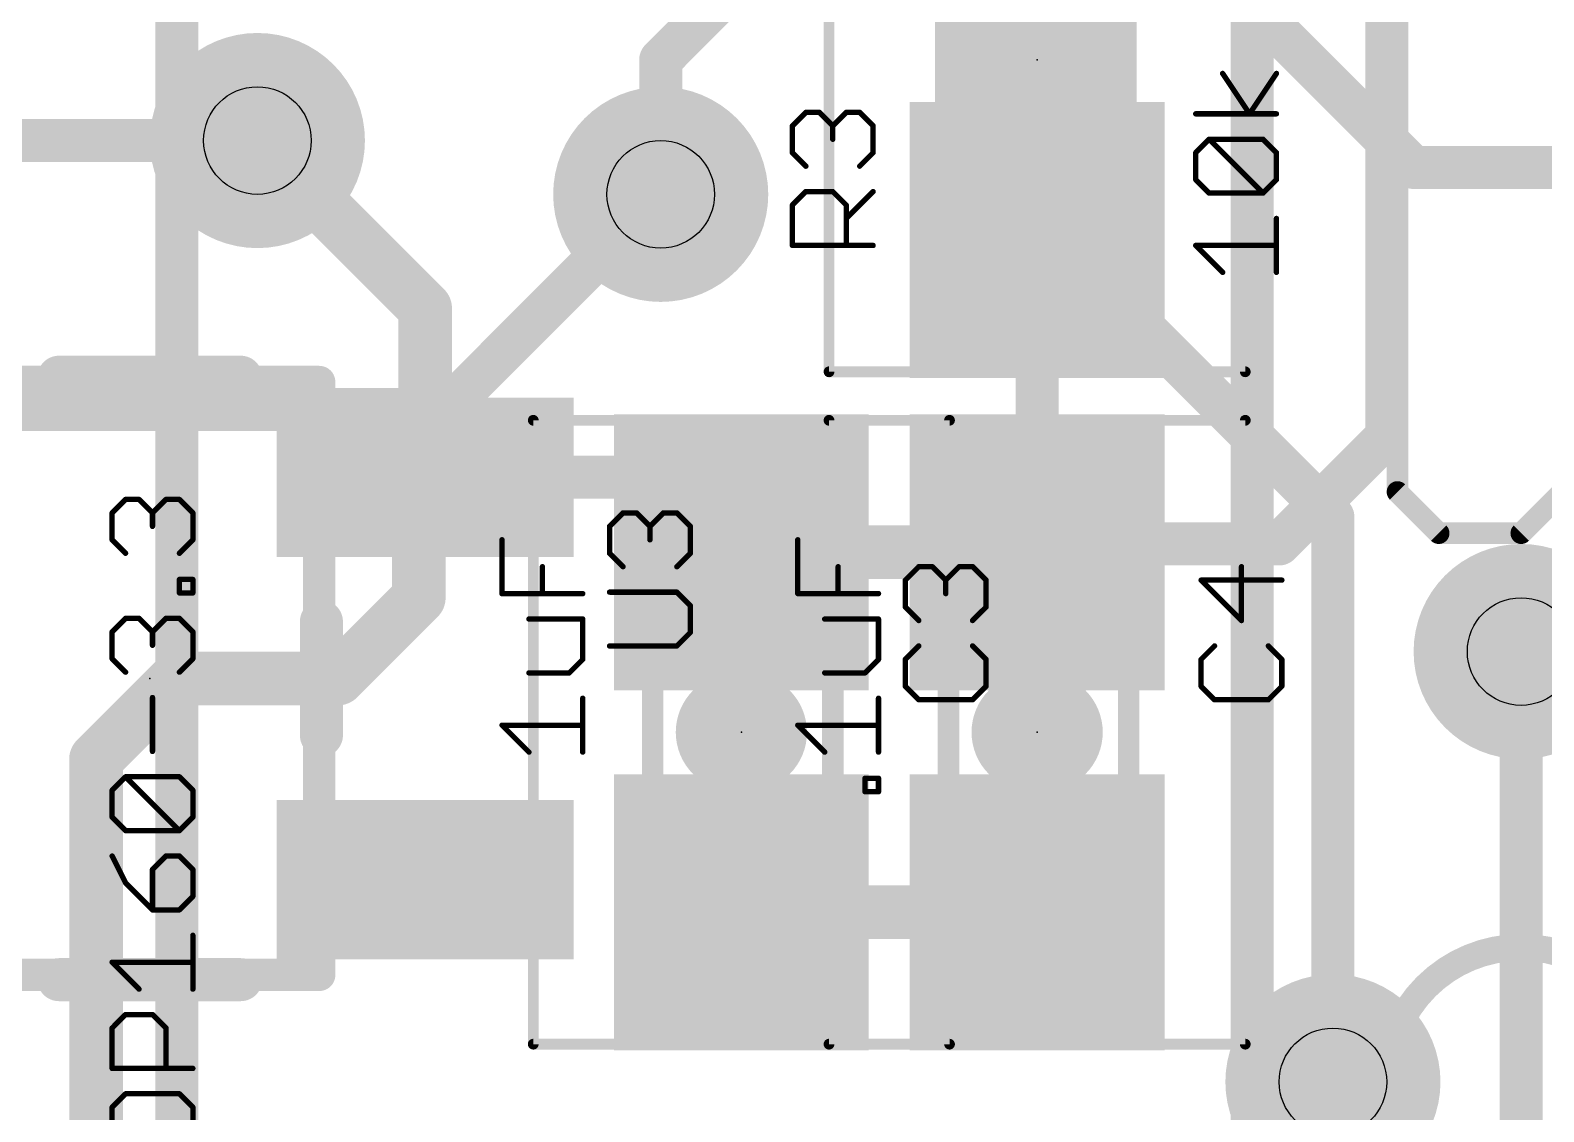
# Model space of a CAD drawing. Extents: x -98 to 45, y 0 to 29.
# Drawn here: x 14.55 to 21.7, y 9.38 to 14.49 of the extents above; entities that cross this region are included whole.
import ezdxf

# ---------------------------------------------------------------- set-up
doc = ezdxf.new("R2010")
doc.units = 0
for name, color, linetype in [('1', 12, 'CONTINUOUS'), ('16', 132, 'CONTINUOUS'), ('18', 110, 'CONTINUOUS'), ('21', 53, 'CONTINUOUS'), ('23', 53, 'CONTINUOUS'), ('25', 253, 'CONTINUOUS'), ('27', 253, 'CONTINUOUS'), ('29', 253, 'CONTINUOUS'), ('31', 253, 'CONTINUOUS'), ('39', 12, 'CONTINUOUS'), ('44', 253, 'CONTINUOUS'), ('51', 53, 'CONTINUOUS')]:
    doc.layers.add(name, color=color, linetype=linetype)

# ---------------------------------------------------------------- blocks, each defined once
blk = doc.blocks.new('RECT')
blk.add_solid([(-0.5, -0.5), (0.5, -0.5), (-0.5, 0.5), (0.5, 0.5)])
blk = doc.blocks.new('ROUNDV')
at = {"const_width": 0.5}
blk.add_lwpolyline([(0, -0.25, 1), (0, 0.25, 1), (0, -0.25)], format="xyb", dxfattribs=at)

msp = doc.modelspace()

# ---------------------------------------------------------------- linework, layer by layer
at = {"layer": '1'}
for points, const_width in [([(15.24, 21.59), (15.24, 7.62)], 0.2032), ([(20.955, 16.43), (20.955, 12.573)], 0.2032), ([(17.526, 14.351), (18.288, 15.113)], 0.2032), ([(17.526, 13.716), (17.526, 14.351)], 0.2032), ([(16.4131, 13.1779), (15.621, 13.97)], 0.254), ([(19.304, 13.501), (19.304, 12.026)], 0.2032), ([(16.4131, 12.38), (16.4131, 13.1779)], 0.254), ([(20.955, 12.573), (20.447, 12.065)], 0.2032), ([(16.383, 12.3499), (16.4131, 12.38)], 0.254), ([(16.383, 11.811), (16.383, 12.3499)], 0.254), ([(16.4131, 12.38), (17.553, 12.38)], 0.2032), ([(16.51, 12.2831), (16.4131, 12.38)], 0.2032), ([(17.553, 12.38), (17.907, 12.026)], 0.2032), ([(21.59, 11.557), (22.225, 12.192)], 0.2032), ([(17.907, 12.026), (19.304, 12.026)], 0.254), ([(19.343, 12.065), (19.304, 12.026)], 0.2032), ([(20.447, 12.065), (19.343, 12.065)], 0.2032), ([(16.002, 11.43), (16.383, 11.811)], 0.254), ([(14.859, 11.049), (15.24, 11.43)], 0.254), ([(15.24, 11.43), (16.002, 11.43)], 0.254), ([(14.859, 11.049), (14.859, 8.89)], 0.254), ([(17.907, 10.326), (19.304, 10.326)], 0.254), ([(20.955, 9.271), (20.701, 9.525)], 0.2032)]:
    msp.add_lwpolyline(points, dxfattribs=dict(at, const_width=const_width))
for points, const_width in [([(17.5768, 14.351, 1), (17.4752, 14.351)], 0.1016), ([(17.4901, 14.3869, 1), (17.5619, 14.3151)], 0.1016), ([(15.6659, 14.0149, 1), (15.5761, 13.9251)], 0.127), ([(17.4752, 13.716, 1), (17.5768, 13.716)], 0.1016), ([(19.3548, 13.501, 1), (19.2532, 13.501)], 0.1016), ([(16.4766, 13.1779, 1), (16.3496, 13.1779)], 0.127), ([(16.3682, 13.133, 1), (16.458, 13.2228)], 0.127), ([(20.9909, 12.5371, 1), (20.9191, 12.6089)], 0.1016), ([(20.9042, 12.573, 1), (21.0058, 12.573)], 0.1016), ([(16.4465, 12.3499, 1), (16.3195, 12.3499)], 0.127), ([(16.3381, 12.3948, 1), (16.4279, 12.305)], 0.127), ([(16.3496, 12.38, 1), (16.4766, 12.38)], 0.127), ([(16.458, 12.3351, 1), (16.3682, 12.4249)], 0.127), ([(16.4131, 12.4308, 1), (16.4131, 12.3292)], 0.1016), ([(16.449, 12.4159, 1), (16.3772, 12.3441)], 0.1016), ([(17.5889, 12.4159, 1), (17.5171, 12.3441)], 0.1016), ([(17.553, 12.3292, 1), (17.553, 12.4308)], 0.1016), ([(16.4741, 12.2472, 1), (16.5459, 12.319)], 0.1016), ([(17.907, 12.0895, 1), (17.907, 11.9625)], 0.127), ([(19.304, 11.9625, 1), (19.304, 12.0895)], 0.127), ([(19.343, 12.1158, 1), (19.343, 12.0142)], 0.1016), ([(19.3789, 12.0291, 1), (19.3071, 12.1009)], 0.1016), ([(20.447, 12.0142, 1), (20.447, 12.1158)], 0.1016), ([(17.8711, 11.9901, 1), (17.9429, 12.0619)], 0.1016), ([(19.2681, 12.0619, 1), (19.3399, 11.9901)], 0.1016), ([(20.4111, 12.1009, 1), (20.4829, 12.0291)], 0.1016), ([(19.2532, 12.026, 1), (19.3548, 12.026)], 0.1016), ([(16.4279, 11.7661, 1), (16.3381, 11.8559)], 0.127), ([(16.3195, 11.811, 1), (16.4465, 11.811)], 0.127), ([(21.5541, 11.5929, 1), (21.6259, 11.5211)], 0.1016), ([(15.24, 11.4935, 1), (15.24, 11.3665)], 0.127), ([(15.2849, 11.3851, 1), (15.1951, 11.4749)], 0.127), ([(15.9571, 11.4749, 1), (16.0469, 11.3851)], 0.127), ([(16.002, 11.3665, 1), (16.002, 11.4935)], 0.127), ([(14.9225, 11.049, 1), (14.7955, 11.049)], 0.127), ([(14.8141, 11.0939, 1), (14.9039, 11.0041)], 0.127), ([(17.907, 10.3895, 1), (17.907, 10.2625)], 0.127), ([(19.304, 10.2625, 1), (19.304, 10.3895)], 0.127), ([(20.7369, 9.5609, 1), (20.6651, 9.4891)], 0.1016)]:
    msp.add_lwpolyline(points, format="xyb", dxfattribs=dict(at, const_width=const_width))
at = {"layer": '16', "const_width": 0.2032}
for points in [[(19.304, 13.589), (19.304, 16.51)], [(21.082, 13.843), (20.193, 14.732)], [(10.16, 13.97), (15.621, 13.97)], [(25.4, 13.843), (21.082, 13.843)], [(17.526, 13.716), (16.51, 12.7)], [(20.701, 12.192), (19.304, 13.589)], [(16.51, 12.7), (8.89, 12.7)], [(20.701, 9.525), (20.701, 12.192)], [(21.59, 8.89), (21.59, 11.557)]]:
    msp.add_lwpolyline(points, dxfattribs=at)
at = {"layer": '16', "const_width": 0.1016}
for points in [[(15.621, 13.9192, 1), (15.621, 14.0208)], [(21.082, 13.8938, 1), (21.082, 13.7922)], [(21.0461, 13.8071, 1), (21.1179, 13.8789)], [(17.5619, 13.6801, 1), (17.4901, 13.7519)], [(19.3399, 13.6249, 1), (19.2681, 13.5531)], [(19.2532, 13.589, 1), (19.3548, 13.589)], [(16.51, 12.6492, 1), (16.51, 12.7508)], [(16.4741, 12.7359, 1), (16.5459, 12.6641)], [(20.7518, 12.192, 1), (20.6502, 12.192)], [(20.6651, 12.1561, 1), (20.7369, 12.2279)], [(21.6408, 11.557, 1), (21.5392, 11.557)], [(20.6502, 9.525, 1), (20.7518, 9.525)]]:
    msp.add_lwpolyline(points, format="xyb", dxfattribs=at)
at = {"layer": '21'}
for points, const_width in [([(20.32, 8.255), (20.32, 14.605)], 0.2032), ([(14.6836, 12.8524), (15.5424, 12.8524)], 0.2032), ([(15.9234, 11.6984), (15.9234, 11.1616)], 0.2032), ([(17.9375, 11.176), (17.8765, 11.176)], 0.5588), ([(19.3345, 11.176), (19.2735, 11.176)], 0.5588), ([(15.5424, 10.0076), (14.6836, 10.0076)], 0.2032)]:
    msp.add_lwpolyline(points, dxfattribs=dict(at, const_width=const_width))
for points, const_width in [([(14.6836, 12.9032, 1), (14.6836, 12.8016)], 0.1016), ([(15.5424, 12.8016, 1), (15.5424, 12.9032)], 0.1016), ([(15.9742, 11.6984, 1), (15.8726, 11.6984)], 0.1016), ([(17.8765, 11.3157, 1), (17.8765, 11.0363)], 0.2794), ([(17.9375, 11.0363, 1), (17.9375, 11.3157)], 0.2794), ([(19.2735, 11.3157, 1), (19.2735, 11.0363)], 0.2794), ([(19.3345, 11.0363, 1), (19.3345, 11.3157)], 0.2794), ([(15.8726, 11.1616, 1), (15.9742, 11.1616)], 0.1016), ([(21.59, 8.89, 1), (21.59, 10.16, 1), (21.59, 8.89)], 0.127), ([(14.6836, 10.0584, 1), (14.6836, 9.9568)], 0.1016), ([(15.5424, 9.9568, 1), (15.5424, 10.0584)], 0.1016)]:
    msp.add_lwpolyline(points, format="xyb", dxfattribs=dict(at, const_width=const_width))
at = {"layer": '23'}
for p in [(19.304, 14.351), (15.113, 11.43), (17.907, 11.176), (19.304, 11.176)]:
    msp.add_point(p, dxfattribs=at)
at = {"layer": '25'}
for points, const_width in [([(18.148, 14.0396), (18.2115, 14.1031)], 0.0254), ([(18.2115, 14.1031), (18.2751, 14.1031)], 0.0254), ([(18.2751, 14.1031), (18.3386, 14.0396)], 0.0254), ([(18.3386, 14.0396), (18.4022, 14.1031)], 0.0254), ([(18.4022, 14.1031), (18.4657, 14.1031)], 0.0254), ([(18.4657, 14.1031), (18.5293, 14.0396)], 0.0254), ([(18.148, 13.9125), (18.148, 14.0396)], 0.0254), ([(18.3386, 14.0396), (18.3386, 13.976)], 0.0254), ([(18.5293, 14.0396), (18.5293, 13.9125)], 0.0254), ([(18.2115, 13.8489), (18.148, 13.9125)], 0.0254), ([(18.5293, 13.9125), (18.4657, 13.8489)], 0.0254), ([(18.148, 13.6654), (18.2115, 13.7289)], 0.0254), ([(18.2115, 13.7289), (18.3386, 13.7289)], 0.0254), ([(18.3386, 13.7289), (18.4022, 13.6654)], 0.0254), ([(18.4022, 13.6018), (18.5293, 13.7289)], 0.0254), ([(18.148, 13.4747), (18.148, 13.6654)], 0.0254), ([(18.4022, 13.6654), (18.4022, 13.4747)], 0.0254), ([(18.5293, 13.4747), (18.148, 13.4747)], 0.0254), ([(21.0058, 13.2852), (21.0058, 12.3107)], 0.1016), ([(21.0058, 12.3107), (21.2007, 12.1158)], 0.1016), ([(21.5905, 12.1158), (21.7854, 12.3107)], 0.1016), ([(17.2844, 12.1482), (17.3479, 12.2117)], 0.0254), ([(17.3479, 12.2117), (17.4115, 12.2117)], 0.0254), ([(17.4115, 12.2117), (17.475, 12.1482)], 0.0254), ([(17.475, 12.1482), (17.5386, 12.2117)], 0.0254), ([(17.5386, 12.2117), (17.6021, 12.2117)], 0.0254), ([(17.6021, 12.2117), (17.6657, 12.1482)], 0.0254), ([(17.2844, 12.021), (17.2844, 12.1482)], 0.0254), ([(17.475, 12.1482), (17.475, 12.0846)], 0.0254), ([(17.6657, 12.1482), (17.6657, 12.021)], 0.0254), ([(21.2007, 12.1158), (21.5905, 12.1158)], 0.1016), ([(17.3479, 11.9575), (17.2844, 12.021)], 0.0254), ([(17.6657, 12.021), (17.6021, 11.9575)], 0.0254), ([(18.6814, 11.8942), (18.7449, 11.9577)], 0.0254), ([(18.7449, 11.9577), (18.8085, 11.9577)], 0.0254), ([(18.8085, 11.9577), (18.872, 11.8942)], 0.0254), ([(18.872, 11.8942), (18.9356, 11.9577)], 0.0254), ([(18.9356, 11.9577), (18.9991, 11.9577)], 0.0254), ([(18.9991, 11.9577), (19.0627, 11.8942)], 0.0254), ([(20.269, 11.7035), (20.269, 11.9577)], 0.0254), ([(18.6814, 11.767), (18.6814, 11.8942)], 0.0254), ([(18.872, 11.8942), (18.872, 11.8306)], 0.0254), ([(19.0627, 11.8942), (19.0627, 11.767)], 0.0254), ([(20.4597, 11.8942), (20.0784, 11.8942)], 0.0254), ([(20.0784, 11.8942), (20.269, 11.7035)], 0.0254), ([(17.6021, 11.8375), (17.2844, 11.8375)], 0.0254), ([(17.6657, 11.7739), (17.6021, 11.8375)], 0.0254), ([(17.6657, 11.6468), (17.6657, 11.7739)], 0.0254), ([(18.7449, 11.7035), (18.6814, 11.767)], 0.0254), ([(19.0627, 11.767), (18.9991, 11.7035)], 0.0254), ([(17.6021, 11.5833), (17.6657, 11.6468)], 0.0254), ([(17.2844, 11.5833), (17.6021, 11.5833)], 0.0254), ([(18.7449, 11.5835), (18.6814, 11.5199)], 0.0254), ([(19.0627, 11.5199), (18.9991, 11.5835)], 0.0254), ([(20.1419, 11.5835), (20.0784, 11.5199)], 0.0254), ([(20.4597, 11.5199), (20.3961, 11.5835)], 0.0254), ([(18.6814, 11.5199), (18.6814, 11.3928)], 0.0254), ([(19.0627, 11.3928), (19.0627, 11.5199)], 0.0254), ([(20.0784, 11.5199), (20.0784, 11.3928)], 0.0254), ([(20.4597, 11.3928), (20.4597, 11.5199)], 0.0254), ([(18.6814, 11.3928), (18.7449, 11.3293)], 0.0254), ([(18.9991, 11.3293), (19.0627, 11.3928)], 0.0254), ([(20.0784, 11.3928), (20.1419, 11.3293)], 0.0254), ([(20.3961, 11.3293), (20.4597, 11.3928)], 0.0254), ([(18.7449, 11.3293), (18.9991, 11.3293)], 0.0254), ([(20.1419, 11.3293), (20.3961, 11.3293)], 0.0254)]:
    msp.add_lwpolyline(points, dxfattribs=dict(at, const_width=const_width))
for points, const_width in [([(18.2115, 14.1095, 1), (18.2115, 14.0968)], 0.0127), ([(18.216, 14.0986, 1), (18.207, 14.1076)], 0.0127), ([(18.2796, 14.1076, 1), (18.2706, 14.0986)], 0.0127), ([(18.2751, 14.0968, 1), (18.2751, 14.1095)], 0.0127), ([(18.4022, 14.1095, 1), (18.4022, 14.0968)], 0.0127), ([(18.4067, 14.0986, 1), (18.3977, 14.1076)], 0.0127), ([(18.4702, 14.1076, 1), (18.4613, 14.0986)], 0.0127), ([(18.4657, 14.0968, 1), (18.4657, 14.1095)], 0.0127), ([(18.1543, 14.0396, 1), (18.1416, 14.0396)], 0.0127), ([(18.1435, 14.0441, 1), (18.1525, 14.0351)], 0.0127), ([(18.3341, 14.0441, 1), (18.3431, 14.0351)], 0.0127), ([(18.345, 14.0396, 1), (18.3323, 14.0396)], 0.0127), ([(18.3341, 14.0351, 1), (18.3431, 14.0441)], 0.0127), ([(18.5357, 14.0396, 1), (18.5229, 14.0396)], 0.0127), ([(18.5248, 14.0351, 1), (18.5338, 14.0441)], 0.0127), ([(18.3323, 13.976, 1), (18.345, 13.976)], 0.0127), ([(18.1525, 13.9169, 1), (18.1435, 13.908)], 0.0127), ([(18.1416, 13.9125, 1), (18.1543, 13.9125)], 0.0127), ([(18.5229, 13.9125, 1), (18.5357, 13.9125)], 0.0127), ([(18.5338, 13.908, 1), (18.5248, 13.9169)], 0.0127), ([(18.207, 13.8444, 1), (18.216, 13.8534)], 0.0127), ([(18.4613, 13.8534, 1), (18.4702, 13.8444)], 0.0127), ([(18.2115, 13.7353, 1), (18.2115, 13.7226)], 0.0127), ([(18.216, 13.7244, 1), (18.207, 13.7334)], 0.0127), ([(18.3431, 13.7334, 1), (18.3341, 13.7244)], 0.0127), ([(18.3386, 13.7226, 1), (18.3386, 13.7353)], 0.0127), ([(18.5338, 13.7244, 1), (18.5248, 13.7334)], 0.0127), ([(18.1543, 13.6654, 1), (18.1416, 13.6654)], 0.0127), ([(18.1435, 13.6699, 1), (18.1525, 13.6609)], 0.0127), ([(18.4085, 13.6654, 1), (18.3958, 13.6654)], 0.0127), ([(18.3977, 13.6609, 1), (18.4067, 13.6699)], 0.0127), ([(18.3977, 13.6063, 1), (18.4067, 13.5973)], 0.0127), ([(18.148, 13.481, 1), (18.148, 13.4684)], 0.0127), ([(18.1416, 13.4747, 1), (18.1543, 13.4747)], 0.0127), ([(18.3958, 13.4747, 1), (18.4085, 13.4747)], 0.0127), ([(18.5293, 13.4684, 1), (18.5293, 13.481)], 0.0127), ([(21.0312, 13.2852, 1), (20.9804, 13.2852)], 0.0508), ([(21.0238, 12.3287, 1), (20.9878, 12.2927)], 0.0508), ([(20.9804, 12.3107, 1), (21.0312, 12.3107)], 0.0508), ([(17.3479, 12.2181, 1), (17.3479, 12.2054)], 0.0127), ([(17.3524, 12.2072, 1), (17.3434, 12.2162)], 0.0127), ([(17.416, 12.2162, 1), (17.407, 12.2072)], 0.0127), ([(17.4115, 12.2054, 1), (17.4115, 12.2181)], 0.0127), ([(17.5386, 12.2181, 1), (17.5386, 12.2054)], 0.0127), ([(17.5431, 12.2072, 1), (17.5341, 12.2162)], 0.0127), ([(17.6066, 12.2162, 1), (17.5977, 12.2072)], 0.0127), ([(17.6021, 12.2054, 1), (17.6021, 12.2181)], 0.0127), ([(17.2907, 12.1482, 1), (17.278, 12.1482)], 0.0127), ([(17.2799, 12.1526, 1), (17.2889, 12.1437)], 0.0127), ([(17.4814, 12.1482, 1), (17.4687, 12.1482)], 0.0127), ([(17.4705, 12.1526, 1), (17.4795, 12.1437)], 0.0127), ([(17.4705, 12.1437, 1), (17.4795, 12.1526)], 0.0127), ([(17.6721, 12.1482, 1), (17.6593, 12.1482)], 0.0127), ([(17.6612, 12.1437, 1), (17.6702, 12.1526)], 0.0127), ([(21.2007, 12.1412, 1), (21.2007, 12.0904)], 0.0508), ([(21.1827, 12.0978, 1), (21.2187, 12.1338)], 0.0508), ([(21.5725, 12.1338, 1), (21.6085, 12.0978)], 0.0508), ([(21.5905, 12.0904, 1), (21.5905, 12.1412)], 0.0508), ([(17.4687, 12.0846, 1), (17.4814, 12.0846)], 0.0127), ([(17.278, 12.021, 1), (17.2907, 12.021)], 0.0127), ([(17.2889, 12.0255, 1), (17.2799, 12.0166)], 0.0127), ([(17.6593, 12.021, 1), (17.6721, 12.021)], 0.0127), ([(17.6702, 12.0166, 1), (17.6612, 12.0255)], 0.0127), ([(17.3434, 11.953, 1), (17.3524, 11.962)], 0.0127), ([(17.5977, 11.962, 1), (17.6066, 11.953)], 0.0127), ([(18.7449, 11.9641, 1), (18.7449, 11.9514)], 0.0127), ([(18.7494, 11.9532, 1), (18.7404, 11.9622)], 0.0127), ([(18.813, 11.9622, 1), (18.804, 11.9532)], 0.0127), ([(18.8085, 11.9514, 1), (18.8085, 11.9641)], 0.0127), ([(18.9356, 11.9641, 1), (18.9356, 11.9514)], 0.0127), ([(18.9401, 11.9532, 1), (18.9311, 11.9622)], 0.0127), ([(19.0036, 11.9622, 1), (18.9947, 11.9532)], 0.0127), ([(18.9991, 11.9514, 1), (18.9991, 11.9641)], 0.0127), ([(20.2754, 11.9577, 1), (20.2627, 11.9577)], 0.0127), ([(18.6877, 11.8942, 1), (18.675, 11.8942)], 0.0127), ([(18.6769, 11.8986, 1), (18.6859, 11.8897)], 0.0127), ([(18.8675, 11.8986, 1), (18.8765, 11.8897)], 0.0127), ([(18.8784, 11.8942, 1), (18.8657, 11.8942)], 0.0127), ([(18.8675, 11.8897, 1), (18.8765, 11.8986)], 0.0127), ([(19.0691, 11.8942, 1), (19.0563, 11.8942)], 0.0127), ([(19.0582, 11.8897, 1), (19.0672, 11.8986)], 0.0127), ([(20.0784, 11.9005, 1), (20.0784, 11.8878)], 0.0127), ([(20.0829, 11.8986, 1), (20.0739, 11.8897)], 0.0127), ([(20.4597, 11.8878, 1), (20.4597, 11.9005)], 0.0127), ([(17.2844, 11.8438, 1), (17.2844, 11.8312)], 0.0127), ([(17.6066, 11.842, 1), (17.5977, 11.833)], 0.0127), ([(17.6021, 11.8312, 1), (17.6021, 11.8438)], 0.0127), ([(18.8657, 11.8306, 1), (18.8784, 11.8306)], 0.0127), ([(17.6721, 11.7739, 1), (17.6593, 11.7739)], 0.0127), ([(17.6612, 11.7695, 1), (17.6702, 11.7784)], 0.0127), ([(18.6859, 11.7715, 1), (18.6769, 11.7626)], 0.0127), ([(18.675, 11.767, 1), (18.6877, 11.767)], 0.0127), ([(19.0563, 11.767, 1), (19.0691, 11.767)], 0.0127), ([(19.0672, 11.7626, 1), (19.0582, 11.7715)], 0.0127), ([(17.6593, 11.6468, 1), (17.6721, 11.6468)], 0.0127), ([(17.6702, 11.6423, 1), (17.6612, 11.6513)], 0.0127), ([(18.7404, 11.699, 1), (18.7494, 11.708)], 0.0127), ([(18.9947, 11.708, 1), (19.0036, 11.699)], 0.0127), ([(20.2627, 11.7035, 1), (20.2754, 11.7035)], 0.0127), ([(20.2645, 11.699, 1), (20.2735, 11.708)], 0.0127), ([(17.2844, 11.5896, 1), (17.2844, 11.5769)], 0.0127), ([(17.5977, 11.5878, 1), (17.6066, 11.5788)], 0.0127), ([(17.6021, 11.5769, 1), (17.6021, 11.5896)], 0.0127), ([(18.7494, 11.579, 1), (18.7404, 11.588)], 0.0127), ([(19.0036, 11.588, 1), (18.9947, 11.579)], 0.0127), ([(20.1464, 11.579, 1), (20.1374, 11.588)], 0.0127), ([(20.4006, 11.588, 1), (20.3917, 11.579)], 0.0127), ([(18.6877, 11.5199, 1), (18.675, 11.5199)], 0.0127), ([(18.6769, 11.5244, 1), (18.6859, 11.5155)], 0.0127), ([(19.0691, 11.5199, 1), (19.0563, 11.5199)], 0.0127), ([(19.0582, 11.5155, 1), (19.0672, 11.5244)], 0.0127), ([(20.0847, 11.5199, 1), (20.072, 11.5199)], 0.0127), ([(20.0739, 11.5244, 1), (20.0829, 11.5155)], 0.0127), ([(20.4661, 11.5199, 1), (20.4534, 11.5199)], 0.0127), ([(20.4552, 11.5155, 1), (20.4642, 11.5244)], 0.0127), ([(18.6859, 11.3973, 1), (18.6769, 11.3883)], 0.0127), ([(18.675, 11.3928, 1), (18.6877, 11.3928)], 0.0127), ([(19.0563, 11.3928, 1), (19.0691, 11.3928)], 0.0127), ([(19.0672, 11.3883, 1), (19.0582, 11.3973)], 0.0127), ([(20.072, 11.3928, 1), (20.0847, 11.3928)], 0.0127), ([(20.0829, 11.3973, 1), (20.0739, 11.3883)], 0.0127), ([(20.4534, 11.3928, 1), (20.4661, 11.3928)], 0.0127), ([(20.4642, 11.3883, 1), (20.4552, 11.3973)], 0.0127), ([(18.7449, 11.3356, 1), (18.7449, 11.3229)], 0.0127), ([(18.7404, 11.3248, 1), (18.7494, 11.3338)], 0.0127), ([(18.9947, 11.3338, 1), (19.0036, 11.3248)], 0.0127), ([(18.9991, 11.3229, 1), (18.9991, 11.3356)], 0.0127), ([(20.1419, 11.3356, 1), (20.1419, 11.3229)], 0.0127), ([(20.1374, 11.3248, 1), (20.1464, 11.3338)], 0.0127), ([(20.3917, 11.3338, 1), (20.4006, 11.3248)], 0.0127), ([(20.3961, 11.3229, 1), (20.3961, 11.3356)], 0.0127)]:
    msp.add_lwpolyline(points, format="xyb", dxfattribs=dict(at, const_width=const_width))
at = {"layer": '27', "const_width": 0.0254}
for points in [[(20.3072, 14.0961), (20.1801, 14.2868)], [(20.4343, 14.2868), (20.3072, 14.0961)], [(20.4343, 14.0961), (20.053, 14.0961)], [(20.053, 13.9126), (20.1165, 13.9761)], [(20.1165, 13.9761), (20.3707, 13.9761)], [(20.3707, 13.7219), (20.1165, 13.9761)], [(20.3707, 13.9761), (20.4343, 13.9126)], [(20.053, 13.7855), (20.053, 13.9126)], [(20.4343, 13.9126), (20.4343, 13.7855)], [(20.1165, 13.7219), (20.053, 13.7855)], [(20.4343, 13.7855), (20.3707, 13.7219)], [(20.3707, 13.7219), (20.1165, 13.7219)], [(20.4343, 13.3477), (20.4343, 13.6019)], [(20.1801, 13.3477), (20.053, 13.4748)], [(20.053, 13.4748), (20.4343, 13.4748)], [(14.9349, 12.2116), (14.9984, 12.2752)], [(14.9349, 12.0845), (14.9349, 12.2116)], [(14.9984, 12.2752), (15.062, 12.2752)], [(15.062, 12.2752), (15.1255, 12.2116)], [(15.1255, 12.2116), (15.1891, 12.2752)], [(15.1255, 12.2116), (15.1255, 12.1481)], [(15.1891, 12.2752), (15.2526, 12.2752)], [(15.2526, 12.2752), (15.3162, 12.2116)], [(15.3162, 12.2116), (15.3162, 12.0845)], [(14.9984, 12.021), (14.9349, 12.0845)], [(15.3162, 12.0845), (15.2526, 12.021)], [(16.7764, 11.8305), (16.7764, 12.0847)], [(18.1734, 11.8305), (18.1734, 12.0847)], [(16.967, 11.8305), (16.967, 11.9576)], [(18.364, 11.8305), (18.364, 11.9576)], [(15.2526, 11.8339), (15.2526, 11.8974)], [(15.2526, 11.8974), (15.3162, 11.8974)], [(15.3162, 11.8974), (15.3162, 11.8339)], [(15.3162, 11.8339), (15.2526, 11.8339)], [(17.1577, 11.8305), (16.7764, 11.8305)], [(18.5547, 11.8305), (18.1734, 11.8305)], [(14.9349, 11.6503), (14.9984, 11.7139)], [(14.9984, 11.7139), (15.062, 11.7139)], [(15.062, 11.7139), (15.1255, 11.6503)], [(15.1255, 11.6503), (15.1891, 11.7139)], [(15.1891, 11.7139), (15.2526, 11.7139)], [(15.2526, 11.7139), (15.3162, 11.6503)], [(14.9349, 11.5232), (14.9349, 11.6503)], [(15.1255, 11.6503), (15.1255, 11.5868)], [(15.3162, 11.6503), (15.3162, 11.5232)], [(17.1577, 11.7105), (16.9035, 11.7105)], [(17.1577, 11.5198), (17.1577, 11.7105)], [(18.5547, 11.7105), (18.3005, 11.7105)], [(18.5547, 11.5198), (18.5547, 11.7105)], [(14.9984, 11.4597), (14.9349, 11.5232)], [(15.3162, 11.5232), (15.2526, 11.4597)], [(17.0941, 11.4563), (17.1577, 11.5198)], [(18.4911, 11.4563), (18.5547, 11.5198)], [(16.9035, 11.4563), (17.0941, 11.4563)], [(18.3005, 11.4563), (18.4911, 11.4563)], [(15.1255, 11.0855), (15.1255, 11.3397)], [(17.1577, 11.0821), (17.1577, 11.3363)], [(18.5547, 11.0821), (18.5547, 11.3363)], [(16.9035, 11.0821), (16.7764, 11.2092)], [(16.7764, 11.2092), (17.1577, 11.2092)], [(18.3005, 11.0821), (18.1734, 11.2092)], [(18.1734, 11.2092), (18.5547, 11.2092)], [(14.9349, 10.9019), (14.9984, 10.9655)], [(14.9984, 10.9655), (15.2526, 10.9655)], [(15.2526, 10.7113), (14.9984, 10.9655)], [(15.2526, 10.9655), (15.3162, 10.9019)], [(18.4911, 10.895), (18.4911, 10.9585)], [(18.4911, 10.9585), (18.5547, 10.9585)], [(18.5547, 10.9585), (18.5547, 10.895)], [(14.9349, 10.7748), (14.9349, 10.9019)], [(15.3162, 10.9019), (15.3162, 10.7748)], [(18.5547, 10.895), (18.4911, 10.895)], [(14.9984, 10.7113), (14.9349, 10.7748)], [(15.2526, 10.7113), (14.9984, 10.7113)], [(15.3162, 10.7748), (15.2526, 10.7113)], [(14.9349, 10.5913), (14.9984, 10.4642)], [(15.1891, 10.5913), (15.1255, 10.5277)], [(15.2526, 10.5913), (15.1891, 10.5913)], [(15.3162, 10.5277), (15.2526, 10.5913)], [(15.1255, 10.5277), (15.1255, 10.3371)], [(15.3162, 10.4006), (15.3162, 10.5277)], [(14.9984, 10.4642), (15.1255, 10.3371)], [(15.2526, 10.3371), (15.3162, 10.4006)], [(15.1255, 10.3371), (15.2526, 10.3371)], [(15.3162, 9.9628), (15.3162, 10.2171)], [(15.062, 9.9628), (14.9349, 10.09)], [(14.9349, 10.09), (15.3162, 10.09)], [(14.9349, 9.7793), (14.9984, 9.8429)], [(14.9984, 9.8429), (15.1255, 9.8429)], [(15.1255, 9.8429), (15.1891, 9.7793)], [(14.9349, 9.5886), (14.9349, 9.7793)], [(15.1891, 9.7793), (15.1891, 9.5886)], [(15.3162, 9.5886), (14.9349, 9.5886)], [(14.9984, 9.4687), (14.9349, 9.4051)], [(15.2526, 9.4687), (14.9984, 9.4687)], [(15.3162, 9.4051), (15.2526, 9.4687)], [(14.9349, 9.4051), (14.9349, 9.2144)], [(15.3162, 9.2144), (15.3162, 9.4051)]]:
    msp.add_lwpolyline(points, dxfattribs=at)
at = {"layer": '27', "const_width": 0.0127}
for points in [[(20.1854, 14.2903, 1), (20.1748, 14.2833)], [(20.4396, 14.2833, 1), (20.429, 14.2903)], [(20.053, 14.1025, 1), (20.053, 14.0898)], [(20.3019, 14.0996, 1), (20.3125, 14.0926)], [(20.3019, 14.0926, 1), (20.3125, 14.0996)], [(20.4343, 14.0898, 1), (20.4343, 14.1025)], [(20.1165, 13.9825, 1), (20.1165, 13.9698)], [(20.121, 13.9806, 1), (20.112, 13.9716)], [(20.121, 13.9716, 1), (20.112, 13.9806)], [(20.3752, 13.9806, 1), (20.3663, 13.9716)], [(20.3707, 13.9698, 1), (20.3707, 13.9825)], [(20.0593, 13.9126, 1), (20.0466, 13.9126)], [(20.0485, 13.9171, 1), (20.0575, 13.9081)], [(20.4407, 13.9126, 1), (20.4279, 13.9126)], [(20.4298, 13.9081, 1), (20.4388, 13.9171)], [(20.0575, 13.7899, 1), (20.0485, 13.781)], [(20.4388, 13.781, 1), (20.4298, 13.7899)], [(20.0466, 13.7855, 1), (20.0593, 13.7855)], [(20.1165, 13.7283, 1), (20.1165, 13.7156)], [(20.112, 13.7174, 1), (20.121, 13.7264)], [(20.3663, 13.7264, 1), (20.3752, 13.7174)], [(20.3663, 13.7174, 1), (20.3752, 13.7264)], [(20.3707, 13.7156, 1), (20.3707, 13.7283)], [(20.4279, 13.7855, 1), (20.4407, 13.7855)], [(20.4407, 13.6019, 1), (20.4279, 13.6019)], [(20.0575, 13.4793, 1), (20.0485, 13.4703)], [(20.053, 13.4812, 1), (20.053, 13.4685)], [(20.4343, 13.4685, 1), (20.4343, 13.4812)], [(20.1756, 13.3432, 1), (20.1846, 13.3522)], [(20.4279, 13.3477, 1), (20.4407, 13.3477)], [(14.9412, 12.2116, 1), (14.9285, 12.2116)], [(14.9984, 12.2815, 1), (14.9984, 12.2688)], [(15.0029, 12.2707, 1), (14.9939, 12.2797)], [(15.0665, 12.2797, 1), (15.0575, 12.2707)], [(15.062, 12.2688, 1), (15.062, 12.2815)], [(15.1319, 12.2116, 1), (15.1192, 12.2116)], [(15.1891, 12.2815, 1), (15.1891, 12.2688)], [(15.1936, 12.2707, 1), (15.1846, 12.2797)], [(15.2571, 12.2797, 1), (15.2482, 12.2707)], [(15.2526, 12.2688, 1), (15.2526, 12.2815)], [(15.3225, 12.2116, 1), (15.3099, 12.2116)], [(14.9304, 12.2161, 1), (14.9394, 12.2072)], [(15.121, 12.2161, 1), (15.13, 12.2072)], [(15.1192, 12.1481, 1), (15.1319, 12.1481)], [(15.121, 12.2072, 1), (15.13, 12.2161)], [(15.3117, 12.2072, 1), (15.3207, 12.2161)], [(14.9394, 12.089, 1), (14.9304, 12.08)], [(14.9285, 12.0845, 1), (14.9412, 12.0845)], [(15.3099, 12.0845, 1), (15.3225, 12.0845)], [(15.3207, 12.08, 1), (15.3117, 12.089)], [(16.7827, 12.0847, 1), (16.77, 12.0847)], [(18.1797, 12.0847, 1), (18.167, 12.0847)], [(14.9939, 12.0165, 1), (15.0029, 12.0255)], [(15.2482, 12.0255, 1), (15.2571, 12.0165)], [(16.9734, 11.9576, 1), (16.9607, 11.9576)], [(18.3704, 11.9576, 1), (18.3577, 11.9576)], [(15.259, 11.8974, 1), (15.2463, 11.8974)], [(15.2526, 11.9038, 1), (15.2526, 11.8911)], [(15.3225, 11.8974, 1), (15.3099, 11.8974)], [(15.3162, 11.8911, 1), (15.3162, 11.9038)], [(15.2526, 11.8402, 1), (15.2526, 11.8275)], [(15.2463, 11.8339, 1), (15.259, 11.8339)], [(15.3099, 11.8339, 1), (15.3225, 11.8339)], [(15.3162, 11.8275, 1), (15.3162, 11.8402)], [(16.7764, 11.8368, 1), (16.7764, 11.8241)], [(16.77, 11.8305, 1), (16.7827, 11.8305)], [(16.9607, 11.8305, 1), (16.9734, 11.8305)], [(17.1577, 11.8241, 1), (17.1577, 11.8368)], [(18.1734, 11.8368, 1), (18.1734, 11.8241)], [(18.167, 11.8305, 1), (18.1797, 11.8305)], [(18.3577, 11.8305, 1), (18.3704, 11.8305)], [(18.5547, 11.8241, 1), (18.5547, 11.8368)], [(14.9984, 11.7202, 1), (14.9984, 11.7075)], [(15.0029, 11.7094, 1), (14.9939, 11.7184)], [(15.0665, 11.7184, 1), (15.0575, 11.7094)], [(15.062, 11.7075, 1), (15.062, 11.7202)], [(15.1891, 11.7202, 1), (15.1891, 11.7075)], [(15.1936, 11.7094, 1), (15.1846, 11.7184)], [(15.2571, 11.7184, 1), (15.2482, 11.7094)], [(15.2526, 11.7075, 1), (15.2526, 11.7202)], [(14.9412, 11.6503, 1), (14.9285, 11.6503)], [(14.9304, 11.6548, 1), (14.9394, 11.6458)], [(15.1319, 11.6503, 1), (15.1192, 11.6503)], [(15.121, 11.6548, 1), (15.13, 11.6458)], [(15.121, 11.6458, 1), (15.13, 11.6548)], [(15.3225, 11.6503, 1), (15.3099, 11.6503)], [(15.3117, 11.6458, 1), (15.3207, 11.6548)], [(16.9035, 11.7168, 1), (16.9035, 11.7042)], [(17.1641, 11.7105, 1), (17.1514, 11.7105)], [(17.1577, 11.7042, 1), (17.1577, 11.7168)], [(18.3005, 11.7168, 1), (18.3005, 11.7042)], [(18.5611, 11.7105, 1), (18.5483, 11.7105)], [(18.5547, 11.7042, 1), (18.5547, 11.7168)], [(15.1192, 11.5868, 1), (15.1319, 11.5868)], [(14.9394, 11.5277, 1), (14.9304, 11.5187)], [(14.9285, 11.5232, 1), (14.9412, 11.5232)], [(15.3099, 11.5232, 1), (15.3225, 11.5232)], [(15.3207, 11.5187, 1), (15.3117, 11.5277)], [(17.1514, 11.5198, 1), (17.1641, 11.5198)], [(17.1622, 11.5153, 1), (17.1532, 11.5243)], [(18.5483, 11.5198, 1), (18.5611, 11.5198)], [(18.5592, 11.5153, 1), (18.5502, 11.5243)], [(14.9939, 11.4552, 1), (15.0029, 11.4642)], [(15.2482, 11.4642, 1), (15.2571, 11.4552)], [(16.9035, 11.4626, 1), (16.9035, 11.4499)], [(17.0897, 11.4608, 1), (17.0986, 11.4518)], [(17.0941, 11.4499, 1), (17.0941, 11.4626)], [(18.3005, 11.4626, 1), (18.3005, 11.4499)], [(18.4867, 11.4608, 1), (18.4956, 11.4518)], [(18.4911, 11.4499, 1), (18.4911, 11.4626)], [(15.1319, 11.3397, 1), (15.1192, 11.3397)], [(17.1641, 11.3363, 1), (17.1514, 11.3363)], [(18.5611, 11.3363, 1), (18.5483, 11.3363)], [(16.7809, 11.2137, 1), (16.7719, 11.2047)], [(16.7764, 11.2155, 1), (16.7764, 11.2028)], [(17.1577, 11.2028, 1), (17.1577, 11.2155)], [(18.1779, 11.2137, 1), (18.1689, 11.2047)], [(18.1734, 11.2155, 1), (18.1734, 11.2028)], [(18.5547, 11.2028, 1), (18.5547, 11.2155)], [(15.1192, 11.0855, 1), (15.1319, 11.0855)], [(16.899, 11.0776, 1), (16.908, 11.0866)], [(17.1514, 11.0821, 1), (17.1641, 11.0821)], [(18.296, 11.0776, 1), (18.305, 11.0866)], [(18.5483, 11.0821, 1), (18.5611, 11.0821)], [(14.9984, 10.9718, 1), (14.9984, 10.9591)], [(15.0029, 10.97, 1), (14.9939, 10.961)], [(15.0029, 10.961, 1), (14.9939, 10.97)], [(15.2571, 10.97, 1), (15.2482, 10.961)], [(15.2526, 10.9591, 1), (15.2526, 10.9718)], [(18.4975, 10.9585, 1), (18.4848, 10.9585)], [(18.4911, 10.9649, 1), (18.4911, 10.9522)], [(18.5611, 10.9585, 1), (18.5483, 10.9585)], [(18.5547, 10.9522, 1), (18.5547, 10.9649)], [(14.9412, 10.9019, 1), (14.9285, 10.9019)], [(14.9304, 10.9064, 1), (14.9394, 10.8974)], [(15.3225, 10.9019, 1), (15.3099, 10.9019)], [(15.3117, 10.8974, 1), (15.3207, 10.9064)], [(18.4911, 10.9013, 1), (18.4911, 10.8886)], [(18.4848, 10.895, 1), (18.4975, 10.895)], [(18.5483, 10.895, 1), (18.5611, 10.895)], [(18.5547, 10.8886, 1), (18.5547, 10.9013)], [(14.9394, 10.7793, 1), (14.9304, 10.7703)], [(14.9285, 10.7748, 1), (14.9412, 10.7748)], [(14.9984, 10.7176, 1), (14.9984, 10.7049)], [(15.2526, 10.7049, 1), (15.2526, 10.7176)], [(15.3099, 10.7748, 1), (15.3225, 10.7748)], [(15.3207, 10.7703, 1), (15.3117, 10.7793)], [(14.9939, 10.7068, 1), (15.0029, 10.7157)], [(15.2482, 10.7157, 1), (15.2571, 10.7068)], [(15.2482, 10.7068, 1), (15.2571, 10.7157)], [(14.9406, 10.5941, 1), (14.9292, 10.5884)], [(15.1891, 10.5976, 1), (15.1891, 10.5849)], [(15.1936, 10.5868, 1), (15.1846, 10.5958)], [(15.2571, 10.5958, 1), (15.2482, 10.5868)], [(15.2526, 10.5849, 1), (15.2526, 10.5976)], [(15.1319, 10.5277, 1), (15.1192, 10.5277)], [(15.121, 10.5322, 1), (15.13, 10.5232)], [(15.3225, 10.5277, 1), (15.3099, 10.5277)], [(15.3117, 10.5232, 1), (15.3207, 10.5322)], [(15.0029, 10.4686, 1), (14.9939, 10.4597)], [(14.9928, 10.4613, 1), (15.0041, 10.467)], [(15.3099, 10.4006, 1), (15.3225, 10.4006)], [(15.3207, 10.3961, 1), (15.3117, 10.4051)], [(15.1255, 10.3434, 1), (15.1255, 10.3307)], [(15.1192, 10.3371, 1), (15.1319, 10.3371)], [(15.121, 10.3326, 1), (15.13, 10.3415)], [(15.2482, 10.3415, 1), (15.2571, 10.3326)], [(15.2526, 10.3307, 1), (15.2526, 10.3434)], [(15.3225, 10.2171, 1), (15.3099, 10.2171)], [(14.9394, 10.0944, 1), (14.9304, 10.0855)], [(14.9349, 10.0963, 1), (14.9349, 10.0836)], [(15.3162, 10.0836, 1), (15.3162, 10.0963)], [(15.0575, 9.9584, 1), (15.0665, 9.9673)], [(15.3099, 9.9628, 1), (15.3225, 9.9628)], [(14.9984, 9.8492, 1), (14.9984, 9.8365)], [(15.0029, 9.8384, 1), (14.9939, 9.8473)], [(15.13, 9.8473, 1), (15.121, 9.8384)], [(15.1255, 9.8365, 1), (15.1255, 9.8492)], [(14.9412, 9.7793, 1), (14.9285, 9.7793)], [(14.9304, 9.7838, 1), (14.9394, 9.7748)], [(15.1954, 9.7793, 1), (15.1827, 9.7793)], [(15.1846, 9.7748, 1), (15.1936, 9.7838)], [(14.9349, 9.595, 1), (14.9349, 9.5823)], [(14.9285, 9.5886, 1), (14.9412, 9.5886)], [(15.1827, 9.5886, 1), (15.1954, 9.5886)], [(15.3162, 9.5823, 1), (15.3162, 9.595)], [(14.9984, 9.475, 1), (14.9984, 9.4623)], [(15.0029, 9.4642, 1), (14.9939, 9.4731)], [(15.2571, 9.4731, 1), (15.2482, 9.4642)], [(15.2526, 9.4623, 1), (15.2526, 9.475)], [(14.9412, 9.4051, 1), (14.9285, 9.4051)], [(14.9304, 9.4096, 1), (14.9394, 9.4006)], [(15.3225, 9.4051, 1), (15.3099, 9.4051)], [(15.3117, 9.4006, 1), (15.3207, 9.4096)]]:
    msp.add_lwpolyline(points, format="xyb", dxfattribs=at)
at = {"layer": '39', "const_width": 0.0508}
for points in [[(18.321, 12.878), (18.321, 15.824)], [(20.287, 15.824), (20.287, 12.878)], [(20.287, 12.878), (18.321, 12.878)], [(16.924, 9.703), (16.924, 12.649)], [(16.924, 12.649), (18.89, 12.649)], [(18.321, 9.703), (18.321, 12.649)], [(18.321, 12.649), (20.287, 12.649)], [(18.89, 12.649), (18.89, 9.703)], [(20.287, 12.649), (20.287, 9.703)], [(18.89, 9.703), (16.924, 9.703)], [(20.287, 9.703), (18.321, 9.703)]]:
    msp.add_lwpolyline(points, dxfattribs=at)
at = {"layer": '39', "const_width": 0.0254}
for points in [[(18.321, 12.8907, 1), (18.321, 12.8653)], [(18.3083, 12.878, 1), (18.3337, 12.878)], [(20.2743, 12.878, 1), (20.2997, 12.878)], [(20.287, 12.8653, 1), (20.287, 12.8907)], [(16.9367, 12.649, 1), (16.9113, 12.649)], [(16.924, 12.6617, 1), (16.924, 12.6363)], [(18.3337, 12.649, 1), (18.3083, 12.649)], [(18.321, 12.6617, 1), (18.321, 12.6363)], [(18.9027, 12.649, 1), (18.8773, 12.649)], [(18.89, 12.6363, 1), (18.89, 12.6617)], [(20.2997, 12.649, 1), (20.2743, 12.649)], [(20.287, 12.6363, 1), (20.287, 12.6617)], [(16.924, 9.7157, 1), (16.924, 9.6903)], [(18.321, 9.7157, 1), (18.321, 9.6903)], [(18.89, 9.6903, 1), (18.89, 9.7157)], [(20.287, 9.6903, 1), (20.287, 9.7157)], [(16.9113, 9.703, 1), (16.9367, 9.703)], [(18.3083, 9.703, 1), (18.3337, 9.703)], [(18.8773, 9.703, 1), (18.9027, 9.703)], [(20.2743, 9.703, 1), (20.2997, 9.703)]]:
    msp.add_lwpolyline(points, format="xyb", dxfattribs=at)
at = {"layer": '44'}
for centre in [(15.621, 13.97), (17.526, 13.716), (21.59, 11.557), (20.701, 9.525)]:
    msp.add_circle(centre, 0.254, dxfattribs=at)
at = {"layer": '51'}
for points, const_width in [([(18.872, 13.995), (18.872, 14.707)], 0.1016), ([(19.723, 13.995), (19.723, 14.707)], 0.1016), ([(15.913, 12.83), (14.313, 12.83)], 0.1524), ([(15.913, 12.83), (15.913, 10.03)], 0.1524), ([(17.488, 11.532), (17.488, 10.82)], 0.1016), ([(18.339, 11.532), (18.339, 10.82)], 0.1016), ([(18.885, 11.532), (18.885, 10.82)], 0.1016), ([(19.736, 11.532), (19.736, 10.82)], 0.1016), ([(15.913, 10.03), (14.313, 10.03)], 0.1524)]:
    msp.add_lwpolyline(points, dxfattribs=dict(at, const_width=const_width))
for points, const_width in [([(18.8466, 13.995, 1), (18.8974, 13.995)], 0.0508), ([(19.6976, 13.995, 1), (19.7484, 13.995)], 0.0508), ([(15.9511, 12.83, 1), (15.8749, 12.83)], 0.0762), ([(15.913, 12.7919, 1), (15.913, 12.8681)], 0.0762), ([(17.5134, 11.532, 1), (17.4626, 11.532)], 0.0508), ([(18.3644, 11.532, 1), (18.3136, 11.532)], 0.0508), ([(18.9104, 11.532, 1), (18.8596, 11.532)], 0.0508), ([(19.7614, 11.532, 1), (19.7106, 11.532)], 0.0508), ([(17.4626, 10.82, 1), (17.5134, 10.82)], 0.0508), ([(18.3136, 10.82, 1), (18.3644, 10.82)], 0.0508), ([(18.8596, 10.82, 1), (18.9104, 10.82)], 0.0508), ([(19.7106, 10.82, 1), (19.7614, 10.82)], 0.0508), ([(15.913, 9.9919, 1), (15.913, 10.0681)], 0.0762), ([(15.8749, 10.03, 1), (15.9511, 10.03)], 0.0762)]:
    msp.add_lwpolyline(points, format="xyb", dxfattribs=dict(at, const_width=const_width))

# ---------------------------------------------------------------- block references
at = {"layer": '1', "xscale": 1.1}
for p, rotation in [((19.304, 13.501), 90), ((17.907, 12.026), 270), ((19.304, 12.026), 270), ((17.907, 10.326), 270), ((19.304, 10.326), 270)]:
    msp.add_blockref('RECT', p, dxfattribs=dict(at, rotation=rotation))
at = {"layer": '1', "xscale": 0.55, "yscale": 1.2, "rotation": 270}
for p in [(16.4131, 12.38), (16.4131, 10.48)]:
    msp.add_blockref('RECT', p, dxfattribs=at)
at = {"layer": '18', "xscale": 1.016, "yscale": 1.016}
for p in [(15.621, 13.97), (15.621, 13.97), (17.526, 13.716), (17.526, 13.716), (21.59, 11.557), (21.59, 11.557), (20.701, 9.525), (20.701, 9.525)]:
    msp.add_blockref('ROUNDV', p, dxfattribs=at)
at = {"layer": '21', "xscale": 0.4572, "yscale": 0.762, "rotation": 90}
msp.add_blockref('RECT', (19.304, 14.351), dxfattribs=at)
at = {"layer": '29'}
for p, xscale, yscale, rotation in [((19.304, 13.501), 1.3032, 1.2032, 90), ((16.4131, 12.38), 0.7532, 1.4032, 270), ((17.907, 12.026), 1.3032, 1.2032, 270), ((19.304, 12.026), 1.3032, 1.2032, 270), ((17.907, 10.326), 1.3032, 1.2032, 270), ((19.304, 10.326), 1.3032, 1.2032, 270), ((16.4131, 10.48), 0.7532, 1.4032, 270)]:
    msp.add_blockref('RECT', p, dxfattribs=dict(at, xscale=xscale, yscale=yscale, rotation=rotation))
at = {"layer": '31', "xscale": 1.1}
for p, rotation in [((19.304, 13.501), 90), ((17.907, 12.026), 270), ((19.304, 12.026), 270), ((17.907, 10.326), 270), ((19.304, 10.326), 270)]:
    msp.add_blockref('RECT', p, dxfattribs=dict(at, rotation=rotation))
at = {"layer": '31', "xscale": 0.55, "yscale": 1.2, "rotation": 270}
for p in [(16.4131, 12.38), (16.4131, 10.48)]:
    msp.add_blockref('RECT', p, dxfattribs=at)
at = {"layer": '51'}
for p, xscale, yscale, rotation in [((19.2989, 13.7629), 0.5001, 0.95, 90), ((16.288, 12.38), 0.5, 0.65, 270), ((17.9121, 11.7642), 0.5001, 0.95, 270), ((19.3091, 11.7642), 0.5001, 0.95, 270), ((17.9121, 10.5958), 0.5001, 0.95, 270), ((19.3091, 10.5958), 0.5001, 0.95, 270), ((16.288, 10.48), 0.5, 0.65, 270)]:
    msp.add_blockref('RECT', p, dxfattribs=dict(at, xscale=xscale, yscale=yscale, rotation=rotation))

doc.saveas('drawing.dxf')
